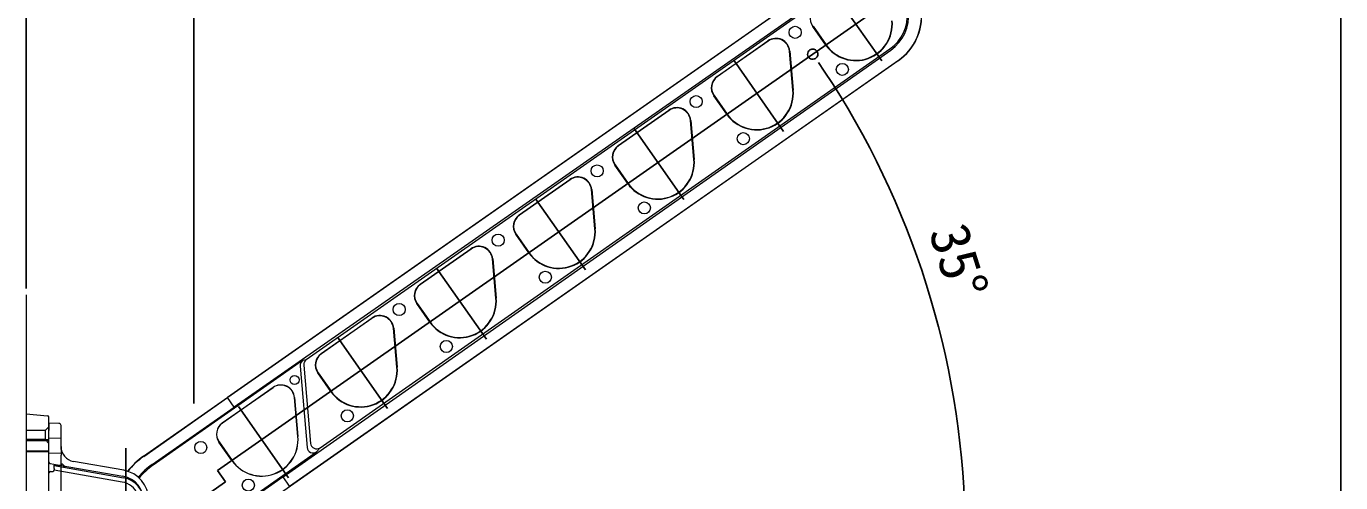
# Model space of a CAD drawing. Units: millimetres, scale not verified. Extents: x -693 to 693, y -1120 to 1122.
# Drawn here: x 475.5 to 693, y -829.7 to -754.1 of the extents above; entities that cross this region are included whole.
import ezdxf
from ezdxf.enums import TextEntityAlignment as Align

# ---------------------------------------------------------------- set-up
doc = ezdxf.new("R2010")
doc.units = ezdxf.units.MM
doc.header["$LTSCALE"] = 4
for name, color, linetype in [('0-3_YKK_12', 2, 'Continuous'), ('0-5_YKK_D', 6, 'Continuous'), ('0-6_YKK_ZWAK', 7, 'Continuous')]:
    doc.layers.add(name, color=color, linetype=linetype)
doc.layers.add('0-4_YKK_13', color=4, linetype='Continuous', lineweight=18)
doc.styles.add('ＭＳ ゴシック', font='')
doc.styles.get('ＭＳ ゴシック').set_extended_font_data('MS Gothic')

msp = doc.modelspace()

# ---------------------------------------------------------------- linework, layer by layer
at = {"layer": '0-3_YKK_12'}
for p, q in [((627.061, -743.698), (507.148, -827.662)), ((617.044, -759.837), (608.784, -748.041)), ((600.804, -771.514), (592.545, -759.718)), ((584.278, -782.78), (576.018, -770.985)), ((568.014, -794.443), (559.754, -782.647)), ((551.631, -805.915), (543.371, -794.119)), ((535.248, -817.386), (526.988, -805.59)), ((518.865, -828.858), (510.605, -817.062)), ((491.983, -823.919), (491.983, -861.115)), ((507.148, -827.662), (508.438, -829.505)), ((477.969, -850.84), (508.438, -829.505))]:
    msp.add_line(p, q, dxfattribs=at)
at = {"layer": '0-4_YKK_13'}
for p, q in [((494.884, -825.262), (616.596, -740.039)), ((616.569, -740.097), (508.804, -815.579)), ((616.584, -742.671), (509.888, -817.128)), ((616.713, -742.856), (521.821, -809.3)), ((607.786, -757.194), (605.636, -754.122)), ((605.681, -754.091), (607.832, -757.163)), ((589.819, -762.383), (598.211, -756.507)), ((598.243, -756.552), (589.85, -762.429)), ((517.984, -828.69), (618.537, -758.043)), ((524.101, -823.879), (618.401, -757.849)), ((602.341, -764.67), (601.775, -758.199)), ((601.829, -758.194), (602.396, -764.665)), ((607.832, -757.163), (607.786, -757.194)), ((619.823, -759.753), (505.465, -839.828)), ((519.068, -830.238), (619.787, -759.737)), ((591.403, -768.666), (589.253, -765.594)), ((589.298, -765.562), (591.449, -768.634)), ((602.341, -764.67), (602.396, -764.665)), ((573.436, -773.855), (581.828, -767.979)), ((581.86, -768.024), (573.467, -773.9)), ((585.958, -776.141), (585.392, -769.671)), ((585.446, -769.666), (586.012, -776.136)), ((591.449, -768.634), (591.403, -768.666)), ((585.958, -776.141), (586.012, -776.136)), ((575.02, -780.137), (572.869, -777.065)), ((572.915, -777.034), (575.066, -780.106)), ((557.053, -785.327), (565.445, -779.45)), ((565.476, -779.495), (557.084, -785.372)), ((575.066, -780.106), (575.02, -780.137)), ((569.575, -787.613), (569.008, -781.142)), ((569.063, -781.137), (569.629, -787.608)), ((558.637, -791.609), (556.486, -788.537)), ((556.532, -788.505), (558.682, -791.577)), ((569.575, -787.613), (569.629, -787.608)), ((540.669, -796.798), (549.062, -790.922)), ((549.093, -790.967), (540.701, -796.843)), ((558.682, -791.577), (558.637, -791.609)), ((553.192, -799.084), (552.625, -792.614)), ((552.68, -792.609), (553.246, -799.079)), ((475.483, -798.527), (475.483, -1017.08)), ((542.254, -803.08), (540.103, -800.008)), ((540.149, -799.977), (542.299, -803.049)), ((553.192, -799.084), (553.246, -799.079)), ((524.286, -808.27), (532.679, -802.393)), ((532.71, -802.438), (524.318, -808.315)), ((536.808, -810.556), (536.242, -804.085)), ((536.297, -804.08), (536.863, -810.551)), ((542.299, -803.049), (542.254, -803.08)), ((521.207, -809.452), (496.474, -826.771)), ((520.785, -810.358), (521.963, -823.823)), ((521.821, -809.3), (521.207, -809.452)), ((521.399, -810.206), (522.531, -823.147)), ((536.808, -810.556), (536.863, -810.551)), ((523.765, -811.448), (525.916, -814.52)), ((494.923, -825.299), (508.804, -815.579)), ((507.925, -819.772), (516.317, -813.896)), ((516.327, -813.91), (507.935, -819.786)), ((509.888, -817.128), (508.804, -815.579)), ((520.425, -822.027), (519.859, -815.557)), ((519.877, -815.555), (520.443, -822.026)), ((496.322, -826.627), (509.888, -817.128)), ((475.483, -818.277), (475.483, -858.777)), ((475.483, -818.277), (479.005, -818.585)), ((479.233, -858.22), (479.233, -818.834)), ((479.233, -819.777), (479.233, -821.026)), ((480.872, -819.834), (479.233, -819.777)), ((478.608, -821.027), (475.483, -821.027)), ((479.233, -820.402), (478.608, -821.027)), ((478.608, -821.027), (478.608, -822.527)), ((479.233, -856.028), (479.233, -821.026)), ((479.233, -822.207), (481.233, -822.277)), ((481.233, -821.083), (481.233, -820.209)), ((481.233, -824.167), (481.233, -821.083)), ((475.483, -822.527), (479.233, -822.527)), ((478.608, -822.527), (475.483, -822.527)), ((475.483, -822.689), (479.233, -822.689)), ((475.483, -824.365), (479.233, -824.365)), ((479.233, -823.152), (478.608, -822.527)), ((481.233, -824.167), (481.233, -825.076)), ((509.519, -826.002), (507.368, -822.93)), ((507.382, -822.92), (509.533, -825.992)), ((523.533, -824.555), (524.101, -823.879)), ((479.233, -824.527), (475.483, -824.527)), ((481.233, -824.777), (479.235, -824.847)), ((479.44, -826.476), (481.233, -826.792)), ((481.233, -855.58), (481.233, -825.076)), ((481.283, -826.527), (481.408, -826.527)), ((481.408, -826.527), (481.761, -826.88)), ((491.602, -827.605), (483.299, -826.141)), ((498.093, -842.368), (523.533, -824.555)), ((479.233, -844.13), (479.233, -828.049)), ((479.475, -827.799), (479.867, -827.785)), ((480.108, -826.806), (480.108, -826.777)), ((480.108, -826.777), (481.283, -826.777)), ((480.108, -826.806), (491.575, -828.828)), ((480.108, -827.314), (480.108, -826.806)), ((480.108, -827.314), (480.108, -827.568)), ((491.341, -829.549), (480.108, -827.568)), ((481.233, -826.792), (491.471, -828.598)), ((481.708, -827.077), (481.644, -827.077)), ((481.783, -826.933), (481.783, -827.002)), ((517.984, -828.69), (497.862, -842.779)), ((519.068, -830.238), (517.984, -828.69))]:
    msp.add_line(p, q, dxfattribs=at)
for points in [[(525.916, -814.52), (525.871, -814.552), (523.72, -811.48)], [(481.283, -826.777), (481.283, -826.602), (481.283, -826.527)]]:
    msp.add_lwpolyline(points, dxfattribs=at)
for centre, radius in [((602.721, -755.095), 1), ((610.525, -761.228), 1), ((586.338, -766.566), 1), ((594.142, -772.699), 1), ((569.955, -778.038), 1), ((577.759, -784.171), 1), ((553.572, -789.509), 1), ((561.376, -795.642), 1), ((537.189, -800.981), 1), ((544.993, -807.114), 1), ((519.874, -812.647), 0.75), ((528.61, -818.585), 1), ((504.351, -823.821), 1), ((512.231, -830.054), 1)]:
    msp.add_circle(centre, radius, dxfattribs=at)
for centre, radius, start, end in [((607.524, -752.8), 2.305, 125, 215), ((614.53, -752.32), 6.75, 305, 5), ((614.626, -752.364), 9, 304.99127, 4.99563), ((614.661, -752.381), 9, 305, 5), ((612.747, -753.721), 6.055, 215, 5), ((612.747, -753.721), 6, 215, 5), ((599.533, -758.395), 2.305, 5, 125), ((599.533, -758.395), 2.25, 5, 125), ((591.141, -764.272), 2.305, 125, 215), ((591.141, -764.272), 2.25, 125, 215), ((596.363, -765.193), 6.055, 215, 5), ((596.363, -765.193), 6, 215, 5), ((583.15, -769.867), 2.305, 5, 125), ((583.15, -769.867), 2.25, 5, 125), ((574.758, -775.743), 2.305, 125, 215), ((574.758, -775.743), 2.25, 125, 215), ((579.98, -776.664), 6.055, 215, 5), ((579.98, -776.664), 6, 215, 5), ((566.767, -781.338), 2.305, 5, 125), ((566.767, -781.338), 2.25, 5, 125), ((558.375, -787.215), 2.305, 125, 215), ((558.375, -787.215), 2.25, 125, 215), ((563.597, -788.136), 6.055, 215, 5), ((563.597, -788.136), 6, 215, 5), ((550.384, -792.81), 2.305, 5, 125), ((550.384, -792.81), 2.25, 5, 125), ((541.992, -798.686), 2.305, 125, 215), ((541.992, -798.686), 2.25, 125, 215), ((547.214, -799.607), 6.055, 215, 5), ((547.214, -799.607), 6, 215, 5), ((534.001, -804.281), 2.305, 5, 125), ((534.001, -804.281), 2.25, 5, 125), ((525.609, -810.158), 2.305, 125, 215), ((525.609, -810.158), 2.25, 125, 215), ((521.781, -810.271), 1, 125, 185), ((522.395, -810.119), 1, 125, 185), ((530.831, -811.079), 6.055, 215, 5), ((530.831, -811.079), 6, 215, 5), ((517.618, -815.753), 2.268, 5, 125), ((517.618, -815.753), 2.25, 5, 125), ((478.983, -818.834), 0.25, 0, 85), ((480.858, -820.209), 0.375, 0, 88), ((509.226, -821.629), 2.268, 125, 215), ((509.226, -821.629), 2.25, 125, 215), ((514.448, -822.55), 6.018, 215, 5), ((514.448, -822.55), 6, 215, 5), ((483.733, -823.679), 2.5, 180, 260), ((522.959, -823.736), 1, 185, 305), ((523.527, -823.06), 1, 185, 305), ((479.483, -826.23), 0.25, 180, 260), ((502.054, -835.502), 12.5, 125, 141.73893), ((502.092, -835.539), 12.5, 125, 141.6257), ((479.483, -828.049), 0.25, 92, 180), ((479.858, -827.536), 0.25, 272, 0), ((481.708, -827.002), 0.075, 270, 0), ((481.708, -826.933), 0.075, 0, 45), ((490.733, -832.783), 4.25, 0, 80), ((490.733, -832.529), 5, 0, 80), ((503.492, -836.867), 12.5, 125, 139.44417), ((503.643, -837.01), 12.5, 125, 139.41751), ((490.733, -832.995), 3.5, 23.42649, 80), ((490.858, -832.89), 4.125, 0, 80)]:
    msp.add_arc(centre, radius, start, end, dxfattribs=at)
msp.add_ellipse((614.521, -752.326), major_axis=(-5.723, -4.008), ratio=0.999999, start_param=1.5723845, end_param=2.6187874, dxfattribs=at)
at = {"layer": '0-5_YKK_D'}
for p, q in [((475.483, -797.527), (475.483, -745.035)), ((503.233, -816.545), (503.233, -745.035)), ((606.588, -760.108), (607.546, -761.513))]:
    msp.add_line(p, q, dxfattribs=at)
for centre, radius, start, end in [((605.63, -758.704), 0.85, 124.30227, 304.30227), ((605.63, -758.704), 0.85, 304.30227, 124.30227), ((491.274, -838.777), 139.603, 1.39546, 33.60454)]:
    msp.add_arc(centre, radius, start, end, dxfattribs=at)
at = {"layer": '0-6_YKK_ZWAK'}
msp.add_line((693, 1064.1), (693, -1119.9), dxfattribs=at)

# ---------------------------------------------------------------- texts
at = {"layer": '0-5_YKK_D', "style": 'ＭＳ ゴシック'}
msp.add_text('35°', height=6.598, rotation=287.5, dxfattribs=at).set_placement((622.916, -788.714), align=Align.BOTTOM_LEFT)

doc.saveas('drawing.dxf')
